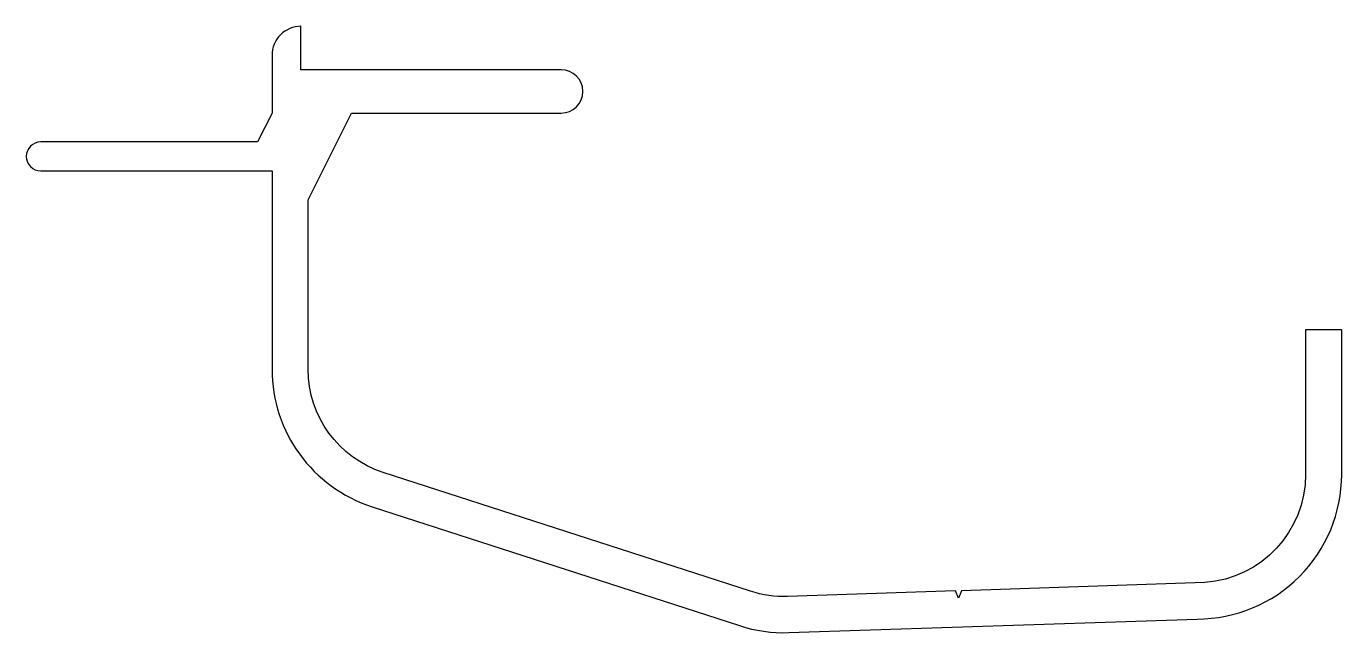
# Model space of a CAD drawing. Extents: x 46.9 to 137.9, y 146 to 187.9.
import ezdxf

# ---------------------------------------------------------------- set-up
doc = ezdxf.new("R2010")
doc.units = 0
doc.layers.add('ANA', color=220, linetype='CONTINUOUS')

msp = doc.modelspace()

# ---------------------------------------------------------------- linework, layer by layer
at = {"layer": 'ANA', "color": 0}
msp.add_lwpolyline([(63.937, 185.921), (63.937, 181.921), (62.937, 179.921), (47.937, 179.921, 1), (47.937, 177.921), (63.937, 177.921), (63.937, 164.196, 0.325267), (70.859, 154.682), (96.273, 146.46, 0.086772), (99.685, 145.98), (127.937, 146.921, 0.414214), (137.937, 156.921), (137.937, 166.921), (135.437, 166.921), (135.437, 156.921, -0.393338), (128.475, 149.441), (111.628, 148.879), (111.437, 148.372), (111.214, 148.865), (99.601, 148.478, -0.086772), (97.043, 148.838), (71.628, 157.061, -0.325267), (66.437, 164.196), (66.437, 175.921), (69.437, 181.921), (83.937, 181.921, 1), (83.937, 184.921), (65.937, 184.921), (65.937, 187.921, 0.414214)], format="xyb", close=True, dxfattribs=at)

doc.saveas('drawing.dxf')
